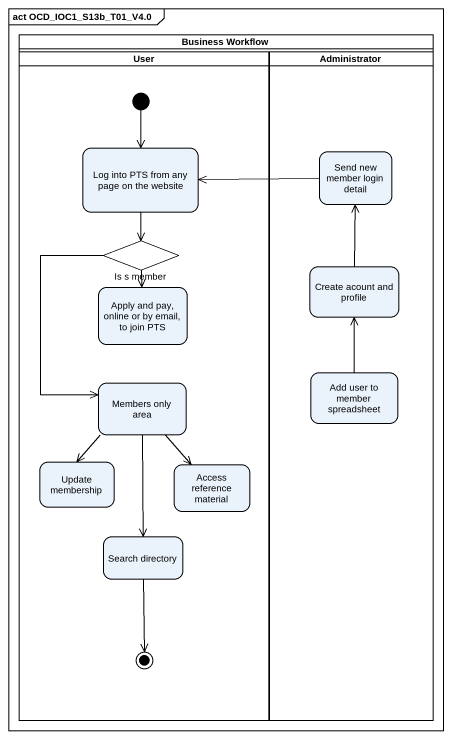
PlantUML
@startuml
mainframe act OCD_IOC1_S13b_T01_V4.0
hide empty description
state "Business Workflow" as Business_Workflow <<partition>> {
  state User <<partition>> {
    state "Log into PTS from any page on the website" as Log_into_PTS_from_any_page
    state "Is s member" as Is_s_member <<choice>>
    state "Apply and pay, online or by email, to join PTS" as Apply_and_pay_online_or_by
    state "Members only area" as Members_only_area
    state "Update membership" as Update_membership
    state "Access reference material" as Access_reference_material
    state "Search directory" as Search_directory
    [*] --> Log_into_PTS_from_any_page
    Search_directory --> [*]
  }
  state Administrator <<partition>> {
    state "Send new member login detail" as Send_new_member_login_detail
    state "Create acount and profile" as Create_acount_and_profile
    state "Add user to member spreadsheet" as Add_user_to_member
  }
}
Log_into_PTS_from_any_page --> Is_s_member
Send_new_member_login_detail -left-> Log_into_PTS_from_any_page
Is_s_member --> Apply_and_pay_online_or_by
Is_s_member --> Members_only_area
Create_acount_and_profile -up-> Send_new_member_login_detail
Members_only_area --> Update_membership
Members_only_area --> Access_reference_material
Members_only_area --> Search_directory
Add_user_to_member -up-> Create_acount_and_profile
@enduml
